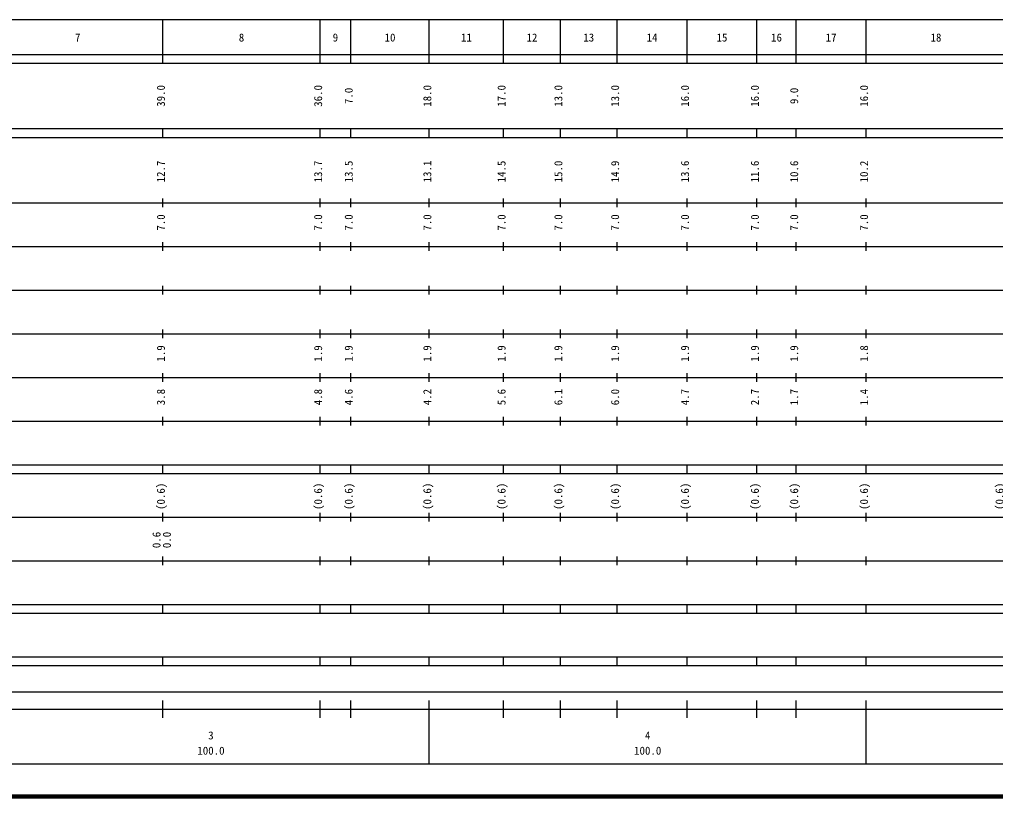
# Model space of a CAD drawing. Units: millimetres on the paper, enlarged 1000 times. Extents: x 40000 to 680000, y 20000 to 380000.
# Drawn here: x 274169 to 497628, y 20000 to 198000 of the extents above; entities that cross this region are included whole.
import ezdxf
from ezdxf.enums import TextEntityAlignment as Align

# ---------------------------------------------------------------- set-up
doc = ezdxf.new("R2010")
doc.units = ezdxf.units.MM
doc.header["$LTSCALE"] = 1000
doc.layers.add('M-TTL', color=2, linetype='Continuous', lineweight=140)
doc.layers.add('M-TTL-BAND', color=7, linetype='Continuous', lineweight=25)
doc.styles.add('ＭＳ ゴシック', font='')
doc.styles.get('ＭＳ ゴシック').set_extended_font_data('MS Gothic')

msp = doc.modelspace()

# ---------------------------------------------------------------- linework, layer by layer
at = {"layer": 'M-TTL'}
msp.add_line((40000, 20000), (680000, 20000), dxfattribs=at)
at = {"layer": 'M-TTL-BAND'}
for p, q in [((68000, 198000), (579000, 198000)), ((307000, 188000), (307000, 198000)), ((343000, 188000), (343000, 198000)), ((350000, 188000), (350000, 198000)), ((368000, 188000), (368000, 198000)), ((385000, 188000), (385000, 198000)), ((398000, 188000), (398000, 198000)), ((411000, 188000), (411000, 198000)), ((427000, 188000), (427000, 198000)), ((443000, 188000), (443000, 198000)), ((452000, 188000), (452000, 198000)), ((468000, 188000), (468000, 198000)), ((40000, 190000), (579000, 190000)), ((40000, 188000), (579000, 188000)), ((40000, 173000), (579000, 173000)), ((307000, 171000), (307000, 173000)), ((343000, 171000), (343000, 173000)), ((350000, 171000), (350000, 173000)), ((368000, 171000), (368000, 173000)), ((385000, 171000), (385000, 173000)), ((398000, 171000), (398000, 173000)), ((411000, 171000), (411000, 173000)), ((427000, 171000), (427000, 173000)), ((443000, 171000), (443000, 173000)), ((452000, 171000), (452000, 173000)), ((468000, 171000), (468000, 173000)), ((40000, 171000), (579000, 171000)), ((307000, 155000), (307000, 157000)), ((343000, 155000), (343000, 157000)), ((350000, 155000), (350000, 157000)), ((368000, 155000), (368000, 157000)), ((385000, 155000), (385000, 157000)), ((398000, 155000), (398000, 157000)), ((411000, 155000), (411000, 157000)), ((427000, 155000), (427000, 157000)), ((443000, 155000), (443000, 157000)), ((452000, 155000), (452000, 157000)), ((468000, 155000), (468000, 157000)), ((40000, 156000), (579000, 156000)), ((46000, 146000), (579000, 146000)), ((307000, 145000), (307000, 147000)), ((343000, 145000), (343000, 147000)), ((350000, 145000), (350000, 147000)), ((368000, 145000), (368000, 147000)), ((385000, 145000), (385000, 147000)), ((398000, 145000), (398000, 147000)), ((411000, 145000), (411000, 147000)), ((427000, 145000), (427000, 147000)), ((443000, 145000), (443000, 147000)), ((452000, 145000), (452000, 147000)), ((468000, 145000), (468000, 147000)), ((307000, 135000), (307000, 137000)), ((343000, 135000), (343000, 137000)), ((350000, 135000), (350000, 137000)), ((368000, 135000), (368000, 137000)), ((385000, 135000), (385000, 137000)), ((398000, 135000), (398000, 137000)), ((411000, 135000), (411000, 137000)), ((427000, 135000), (427000, 137000)), ((443000, 135000), (443000, 137000)), ((452000, 135000), (452000, 137000)), ((468000, 135000), (468000, 137000)), ((52000, 136000), (579000, 136000)), ((46000, 126000), (579000, 126000)), ((307000, 125000), (307000, 127000)), ((343000, 125000), (343000, 127000)), ((350000, 125000), (350000, 127000)), ((368000, 125000), (368000, 127000)), ((385000, 125000), (385000, 127000)), ((398000, 125000), (398000, 127000)), ((411000, 125000), (411000, 127000)), ((427000, 125000), (427000, 127000)), ((443000, 125000), (443000, 127000)), ((452000, 125000), (452000, 127000)), ((468000, 125000), (468000, 127000)), ((307000, 115000), (307000, 117000)), ((343000, 115000), (343000, 117000)), ((350000, 115000), (350000, 117000)), ((368000, 115000), (368000, 117000)), ((385000, 115000), (385000, 117000)), ((398000, 115000), (398000, 117000)), ((411000, 115000), (411000, 117000)), ((427000, 115000), (427000, 117000)), ((443000, 115000), (443000, 117000)), ((452000, 115000), (452000, 117000)), ((468000, 115000), (468000, 117000)), ((52000, 116000), (579000, 116000)), ((46000, 106000), (579000, 106000)), ((307000, 105000), (307000, 107000)), ((343000, 105000), (343000, 107000)), ((350000, 105000), (350000, 107000)), ((368000, 105000), (368000, 107000)), ((385000, 105000), (385000, 107000)), ((398000, 105000), (398000, 107000)), ((411000, 105000), (411000, 107000)), ((427000, 105000), (427000, 107000)), ((443000, 105000), (443000, 107000)), ((452000, 105000), (452000, 107000)), ((468000, 105000), (468000, 107000)), ((40000, 96000), (579000, 96000)), ((40000, 94000), (579000, 94000)), ((307000, 94000), (307000, 96000)), ((343000, 94000), (343000, 96000)), ((350000, 94000), (350000, 96000)), ((368000, 94000), (368000, 96000)), ((385000, 94000), (385000, 96000)), ((398000, 94000), (398000, 96000)), ((411000, 94000), (411000, 96000)), ((427000, 94000), (427000, 96000)), ((443000, 94000), (443000, 96000)), ((452000, 94000), (452000, 96000)), ((468000, 94000), (468000, 96000)), ((307000, 83000), (307000, 85000)), ((343000, 83000), (343000, 85000)), ((350000, 83000), (350000, 85000)), ((368000, 83000), (368000, 85000)), ((385000, 83000), (385000, 85000)), ((398000, 83000), (398000, 85000)), ((411000, 83000), (411000, 85000)), ((427000, 83000), (427000, 85000)), ((443000, 83000), (443000, 85000)), ((452000, 83000), (452000, 85000)), ((468000, 83000), (468000, 85000)), ((49000, 84000), (579000, 84000)), ((40000, 74000), (579000, 74000)), ((307000, 73000), (307000, 75000)), ((343000, 73000), (343000, 75000)), ((350000, 73000), (350000, 75000)), ((368000, 73000), (368000, 75000)), ((385000, 73000), (385000, 75000)), ((398000, 73000), (398000, 75000)), ((411000, 73000), (411000, 75000)), ((427000, 73000), (427000, 75000)), ((443000, 73000), (443000, 75000)), ((452000, 73000), (452000, 75000)), ((468000, 73000), (468000, 75000)), ((40000, 64000), (579000, 64000)), ((307000, 62000), (307000, 64000)), ((343000, 62000), (343000, 64000)), ((350000, 62000), (350000, 64000)), ((368000, 62000), (368000, 64000)), ((385000, 62000), (385000, 64000)), ((398000, 62000), (398000, 64000)), ((411000, 62000), (411000, 64000)), ((427000, 62000), (427000, 64000)), ((443000, 62000), (443000, 64000)), ((452000, 62000), (452000, 64000)), ((468000, 62000), (468000, 64000)), ((40000, 62000), (579000, 62000)), ((40000, 52000), (579000, 52000)), ((307000, 50000), (307000, 52000)), ((343000, 50000), (343000, 52000)), ((350000, 50000), (350000, 52000)), ((368000, 50000), (368000, 52000)), ((385000, 50000), (385000, 52000)), ((398000, 50000), (398000, 52000)), ((411000, 50000), (411000, 52000)), ((427000, 50000), (427000, 52000)), ((443000, 50000), (443000, 52000)), ((452000, 50000), (452000, 52000)), ((468000, 50000), (468000, 52000)), ((40000, 50000), (579000, 50000)), ((71000, 44000), (565000, 44000)), ((307000, 38000), (307000, 42000)), ((343000, 38000), (343000, 42000)), ((350000, 38000), (350000, 42000)), ((368000, 27500), (368000, 42000)), ((385000, 38000), (385000, 42000)), ((398000, 38000), (398000, 42000)), ((411000, 38000), (411000, 42000)), ((427000, 38000), (427000, 42000)), ((443000, 38000), (443000, 42000)), ((452000, 38000), (452000, 42000)), ((468000, 27500), (468000, 42000)), ((40000, 40000), (579000, 40000)), ((68000, 27500), (579000, 27500))]:
    msp.add_line(p, q, dxfattribs=at)

# ---------------------------------------------------------------- texts
at = {"layer": 'M-TTL-BAND', "style": 'ＭＳ ゴシック'}
for s, p in [('7', (287500, 192405)), ('8', (325000, 192405)), ('9', (346500, 192405)), ('10', (359000, 192405)), ('11', (376500, 192405)), ('12', (391500, 192405)), ('13', (404500, 192405)), ('14', (419000, 192405)), ('15', (435000, 192405)), ('16', (447500, 192405)), ('17', (460000, 192405)), ('18', (484000, 192405)), ('3', (318000, 32523)), ('4', (418000, 32523)), ('100.0', (318000, 29033)), ('100.0', (418000, 29033))]:
    msp.add_text(s, height=1833, dxfattribs=at).set_placement(p, align=Align.BOTTOM_CENTER)
for s, p in [('39.0', (308000, 180500)), ('36.0', (344000, 180500)), ('7.0', (351000, 180500)), ('18.0', (369000, 180500)), ('17.0', (386000, 180500)), ('13.0', (399000, 180500)), ('13.0', (412000, 180500)), ('16.0', (428000, 180500)), ('16.0', (444000, 180500)), ('9.0', (453000, 180500)), ('16.0', (469000, 180500)), ('12.7', (308000, 163174)), ('13.7', (344000, 163174)), ('13.5', (351000, 163174)), ('13.1', (369000, 163174)), ('14.5', (386000, 163174)), ('15.0', (399000, 163174)), ('14.9', (412000, 163174)), ('13.6', (428000, 163174)), ('11.6', (444000, 163174)), ('10.6', (453000, 163174)), ('10.2', (469000, 163174)), ('7.0', (308000, 151500)), ('7.0', (344000, 151500)), ('7.0', (351000, 151500)), ('7.0', (369000, 151500)), ('7.0', (386000, 151500)), ('7.0', (399000, 151500)), ('7.0', (412000, 151500)), ('7.0', (428000, 151500)), ('7.0', (444000, 151500)), ('7.0', (453000, 151500)), ('7.0', (469000, 151500)), ('1.9', (308000, 121500)), ('1.9', (344000, 121500)), ('1.9', (351000, 121500)), ('1.9', (369000, 121500)), ('1.9', (386000, 121500)), ('1.9', (399000, 121500)), ('1.9', (412000, 121500)), ('1.9', (428000, 121500)), ('1.9', (444000, 121500)), ('1.9', (453000, 121500)), ('1.8', (469000, 121500)), ('3.8', (308000, 111500)), ('4.8', (344000, 111500)), ('4.6', (351000, 111500)), ('4.2', (369000, 111500)), ('5.6', (386000, 111500)), ('6.1', (399000, 111500)), ('6.0', (412000, 111500)), ('4.7', (428000, 111500)), ('2.7', (444000, 111500)), ('1.7', (453000, 111500)), ('1.4', (469000, 111500)), ('(0.6)', (308000, 88764)), ('(0.6)', (344000, 88764)), ('(0.6)', (351000, 88764)), ('(0.6)', (369000, 88764)), ('(0.6)', (386000, 88764)), ('(0.6)', (399000, 88764)), ('(0.6)', (412000, 88764)), ('(0.6)', (428000, 88764)), ('(0.6)', (444000, 88764)), ('(0.6)', (453000, 88764)), ('(0.6)', (469000, 88764)), ('(0.6)', (500000, 88764)), ('0.6', (307000, 78764)), ('0.0', (309370, 78764))]:
    msp.add_text(s, height=1833, rotation=90, dxfattribs=at).set_placement(p, align=Align.BOTTOM_CENTER)

doc.saveas('drawing.dxf')
